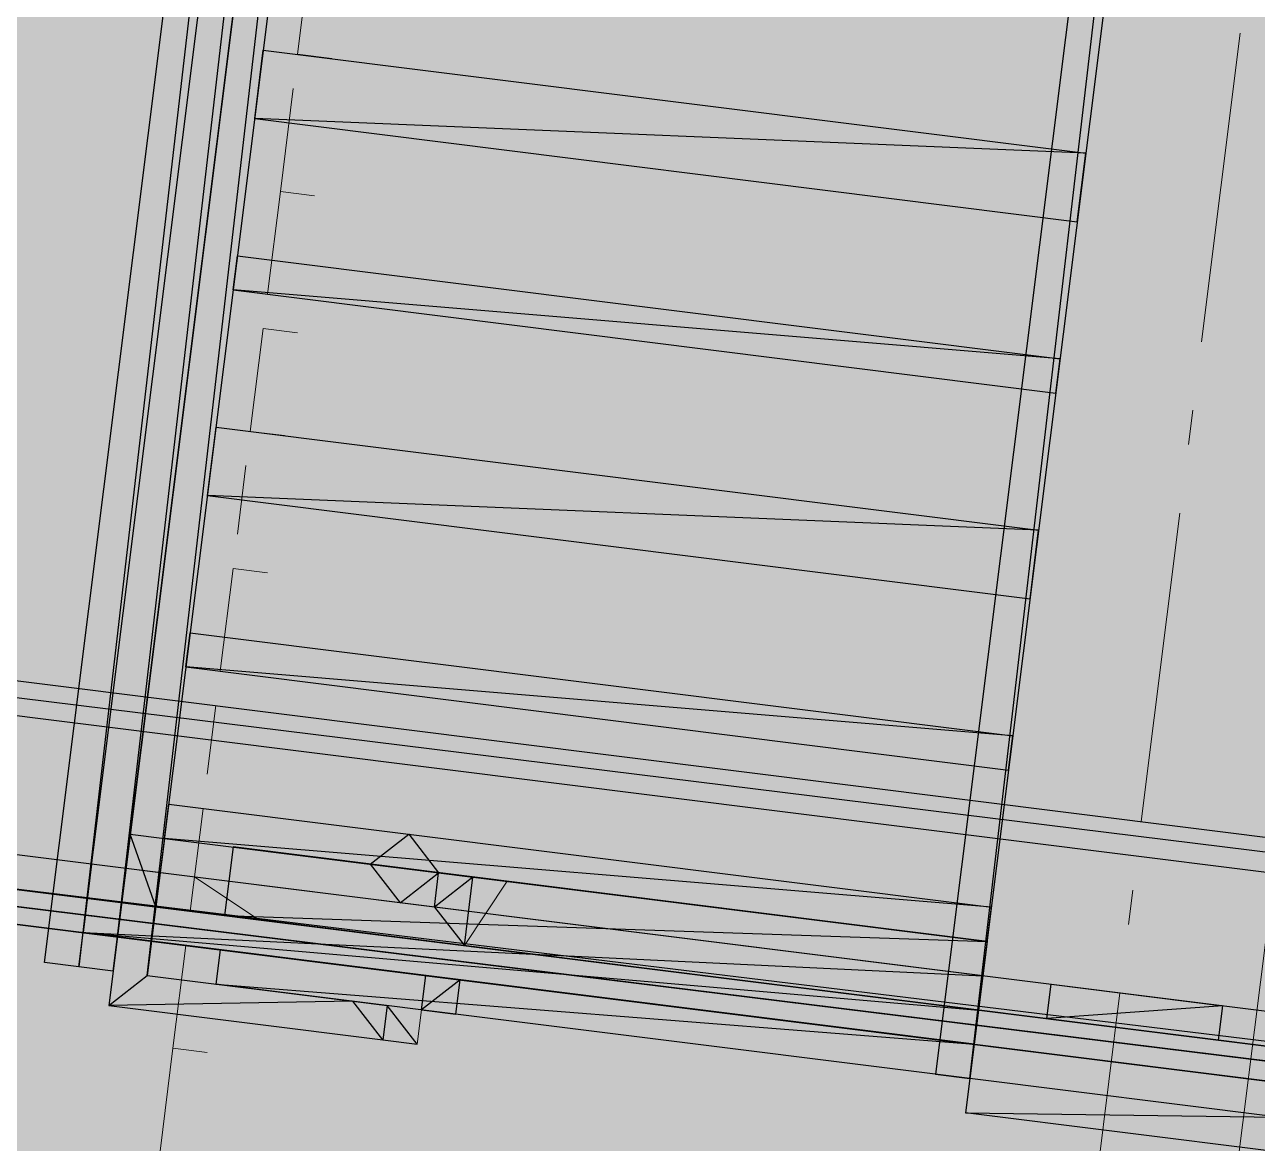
# Model space of a CAD drawing. Header units: metres. Extents: x -4 to 509425, y 7549 to 4732445.
# Drawn here: x 475992.6901 to 475992.9922, y 4719725.0193 to 4719725.2935 of the extents above; entities that cross this region are included whole.
import ezdxf

# ---------------------------------------------------------------- set-up
doc = ezdxf.new("R2010")
doc.units = ezdxf.units.M
doc.header["$LTSCALE"] = 0.01
doc.header["$MEASUREMENT"] = 0
doc.layers.get('0').update_dxf_attribs({"lineweight": 0})
doc.layers.add('_SUBESTACIÓN', color=1, linetype='Continuous')
doc.layers.add('SUBESTACION LA VID', color=253, linetype='Continuous')

# ---------------------------------------------------------------- blocks, each defined once
blk = doc.blocks.new('A$Cfff6051d')
at = {"layer": 'SUBESTACION LA VID', "transparency": 33554687}
h = blk.add_hatch(color=256, dxfattribs=at)
h.dxf.hatch_style = 2
edge = h.paths.add_edge_path()
edge.add_spline(control_points=[(475993.04916, 4719726.05165), (475993.04916, 4719726.05165), (475993.04076, 4719726.0527), (475993.04076, 4719726.0527), (475993.04076, 4719726.0527), (475992.92173, 4719725.03521), (475992.92173, 4719725.03521), (475992.92173, 4719725.03521), (475993.04916, 4719726.05165), (475993.04916, 4719726.05165)], knot_values=[0, 0, 0, 0, 1, 1, 1, 2, 2, 2, 3, 3, 3, 3], degree=3, periodic=0)
edge = h.paths.add_edge_path()
edge.add_spline(control_points=[(475993.04076, 4719726.0527), (475993.04076, 4719726.0527), (475992.92173, 4719725.03521), (475992.92173, 4719725.03521), (475992.92173, 4719725.03521), (475992.91333, 4719725.03626), (475992.91333, 4719725.03626), (475992.91333, 4719725.03626), (475993.04076, 4719726.0527), (475993.04076, 4719726.0527)], knot_values=[0, 0, 0, 0, 1, 1, 1, 2, 2, 2, 3, 3, 3, 3], degree=3, periodic=0)
h = blk.add_hatch(color=256, dxfattribs=at)
h.dxf.hatch_style = 2
edge = h.paths.add_edge_path()
edge.add_spline(control_points=[(475992.57837, 4719725.08679), (475992.57837, 4719725.08679), (475992.58677, 4719725.08574), (475992.58677, 4719725.08574), (475992.58677, 4719725.08574), (475992.69001, 4719725.97722), (475992.69001, 4719725.97722), (475992.69001, 4719725.97722), (475992.57837, 4719725.08679), (475992.57837, 4719725.08679)], knot_values=[0, 0, 0, 0, 1, 1, 1, 2, 2, 2, 3, 3, 3, 3], degree=3, periodic=0)
edge = h.paths.add_edge_path()
edge.add_spline(control_points=[(475992.58677, 4719725.08574), (475992.58677, 4719725.08574), (475992.69001, 4719725.97722), (475992.69001, 4719725.97722), (475992.69001, 4719725.97722), (475992.69841, 4719725.97617), (475992.69841, 4719725.97617), (475992.69841, 4719725.97617), (475992.58677, 4719725.08574), (475992.58677, 4719725.08574)], knot_values=[0, 0, 0, 0, 1, 1, 1, 2, 2, 2, 3, 3, 3, 3], degree=3, periodic=0)
h = blk.add_hatch(color=256, dxfattribs=at)
h.dxf.hatch_style = 2
edge = h.paths.add_edge_path()
edge.add_spline(control_points=[(475992.58677, 4719725.08574), (475992.58677, 4719725.08574), (475992.59517, 4719725.08468), (475992.59517, 4719725.08468), (475992.59517, 4719725.08468), (475992.69841, 4719725.97617), (475992.69841, 4719725.97617), (475992.69841, 4719725.97617), (475992.58677, 4719725.08574), (475992.58677, 4719725.08574)], knot_values=[0, 0, 0, 0, 1, 1, 1, 2, 2, 2, 3, 3, 3, 3], degree=3, periodic=0)
edge = h.paths.add_edge_path()
edge.add_spline(control_points=[(475992.59517, 4719725.08468), (475992.59517, 4719725.08468), (475992.69841, 4719725.97617), (475992.69841, 4719725.97617), (475992.69841, 4719725.97617), (475992.70681, 4719725.97512), (475992.70681, 4719725.97512), (475992.70681, 4719725.97512), (475992.59517, 4719725.08468), (475992.59517, 4719725.08468)], knot_values=[0, 0, 0, 0, 1, 1, 1, 2, 2, 2, 3, 3, 3, 3], degree=3, periodic=0)
h = blk.add_hatch(color=256, dxfattribs=at)
h.dxf.hatch_style = 2
edge = h.paths.add_edge_path()
edge.add_spline(control_points=[(475992.69493, 4719725.06364), (475992.69493, 4719725.06364), (475992.70333, 4719725.06259), (475992.70333, 4719725.06259), (475992.70333, 4719725.06259), (475992.80761, 4719725.96248), (475992.80761, 4719725.96248), (475992.80761, 4719725.96248), (475992.69493, 4719725.06364), (475992.69493, 4719725.06364)], knot_values=[0, 0, 0, 0, 1, 1, 1, 2, 2, 2, 3, 3, 3, 3], degree=3, periodic=0)
edge = h.paths.add_edge_path()
edge.add_spline(control_points=[(475992.70333, 4719725.06259), (475992.70333, 4719725.06259), (475992.80761, 4719725.96248), (475992.80761, 4719725.96248), (475992.80761, 4719725.96248), (475992.81601, 4719725.96143), (475992.81601, 4719725.96143), (475992.81601, 4719725.96143), (475992.70333, 4719725.06259), (475992.70333, 4719725.06259)], knot_values=[0, 0, 0, 0, 1, 1, 1, 2, 2, 2, 3, 3, 3, 3], degree=3, periodic=0)
h = blk.add_hatch(color=256, dxfattribs=at)
h.dxf.hatch_style = 2
edge = h.paths.add_edge_path()
edge.add_spline(control_points=[(475992.70333, 4719725.06259), (475992.70333, 4719725.06259), (475992.71173, 4719725.06154), (475992.71173, 4719725.06154), (475992.71173, 4719725.06154), (475992.81601, 4719725.96143), (475992.81601, 4719725.96143), (475992.81601, 4719725.96143), (475992.70333, 4719725.06259), (475992.70333, 4719725.06259)], knot_values=[0, 0, 0, 0, 1, 1, 1, 2, 2, 2, 3, 3, 3, 3], degree=3, periodic=0)
edge = h.paths.add_edge_path()
edge.add_spline(control_points=[(475992.71173, 4719725.06154), (475992.71173, 4719725.06154), (475992.81601, 4719725.96143), (475992.81601, 4719725.96143), (475992.81601, 4719725.96143), (475992.82441, 4719725.96037), (475992.82441, 4719725.96037), (475992.82441, 4719725.96037), (475992.71173, 4719725.06154), (475992.71173, 4719725.06154)], knot_values=[0, 0, 0, 0, 1, 1, 1, 2, 2, 2, 3, 3, 3, 3], degree=3, periodic=0)
h = blk.add_hatch(color=256, dxfattribs=at)
h.dxf.hatch_style = 2
edge = h.paths.add_edge_path()
edge.add_spline(control_points=[(475992.82965, 4719725.93412), (475992.82965, 4719725.93412), (475992.82125, 4719725.93517), (475992.82125, 4719725.93517), (475992.82125, 4719725.93517), (475992.72013, 4719725.06048), (475992.72013, 4719725.06048), (475992.72013, 4719725.06048), (475992.82965, 4719725.93412), (475992.82965, 4719725.93412)], knot_values=[0, 0, 0, 0, 1, 1, 1, 2, 2, 2, 3, 3, 3, 3], degree=3, periodic=0)
edge = h.paths.add_edge_path()
edge.add_spline(control_points=[(475992.82125, 4719725.93517), (475992.82125, 4719725.93517), (475992.72013, 4719725.06048), (475992.72013, 4719725.06048), (475992.72013, 4719725.06048), (475992.71067, 4719725.05314), (475992.71067, 4719725.05314), (475992.71067, 4719725.05314), (475992.82125, 4719725.93517), (475992.82125, 4719725.93517)], knot_values=[0, 0, 0, 0, 1, 1, 1, 2, 2, 2, 3, 3, 3, 3], degree=3, periodic=0)
edge = h.paths.add_edge_path()
edge.add_spline(control_points=[(475992.72013, 4719725.06048), (475992.72013, 4719725.06048), (475992.71067, 4719725.05314), (475992.71067, 4719725.05314), (475992.71067, 4719725.05314), (475992.77053, 4719725.05417), (475992.77053, 4719725.05417), (475992.77053, 4719725.05417), (475992.72013, 4719725.06048), (475992.72013, 4719725.06048)], knot_values=[0, 0, 0, 0, 1, 1, 1, 2, 2, 2, 3, 3, 3, 3], degree=3, periodic=0)
edge = h.paths.add_edge_path()
edge.add_spline(control_points=[(475992.71067, 4719725.05314), (475992.71067, 4719725.05314), (475992.77053, 4719725.05417), (475992.77053, 4719725.05417), (475992.77053, 4719725.05417), (475992.77788, 4719725.04471), (475992.77788, 4719725.04471), (475992.77788, 4719725.04471), (475992.71067, 4719725.05314), (475992.71067, 4719725.05314)], knot_values=[0, 0, 0, 0, 1, 1, 1, 2, 2, 2, 3, 3, 3, 3], degree=3, periodic=0)
h = blk.add_hatch(color=256, dxfattribs=at)
h.dxf.hatch_style = 2
edge = h.paths.add_edge_path()
edge.add_spline(control_points=[(475995.03967, 4719724.77822), (475995.03967, 4719724.77822), (475995.04178, 4719724.79502), (475995.04178, 4719724.79502), (475995.04178, 4719724.79502), (475990.25148, 4719725.37851), (475990.25148, 4719725.37851), (475990.25148, 4719725.37851), (475995.03967, 4719724.77822), (475995.03967, 4719724.77822)], knot_values=[0, 0, 0, 0, 1, 1, 1, 2, 2, 2, 3, 3, 3, 3], degree=3, periodic=0)
edge = h.paths.add_edge_path()
edge.add_spline(control_points=[(475995.04178, 4719724.79502), (475995.04178, 4719724.79502), (475990.25148, 4719725.37851), (475990.25148, 4719725.37851), (475990.25148, 4719725.37851), (475990.24519, 4719725.39636), (475990.24519, 4719725.39636), (475990.24519, 4719725.39636), (475995.04178, 4719724.79502), (475995.04178, 4719724.79502)], knot_values=[0, 0, 0, 0, 1, 1, 1, 2, 2, 2, 3, 3, 3, 3], degree=3, periodic=0)
h = blk.add_hatch(color=256, dxfattribs=at)
h.dxf.hatch_style = 2
edge = h.paths.add_edge_path()
edge.add_spline(control_points=[(475990.25254, 4719725.38691), (475990.25254, 4719725.38691), (475990.24308, 4719725.37956), (475990.24308, 4719725.37956), (475990.24308, 4719725.37956), (475995.03232, 4719724.78767), (475995.03232, 4719724.78767), (475995.03232, 4719724.78767), (475990.25254, 4719725.38691), (475990.25254, 4719725.38691)], knot_values=[0, 0, 0, 0, 1, 1, 1, 2, 2, 2, 3, 3, 3, 3], degree=3, periodic=0)
edge = h.paths.add_edge_path()
edge.add_spline(control_points=[(475990.24308, 4719725.37956), (475990.24308, 4719725.37956), (475995.03232, 4719724.78767), (475995.03232, 4719724.78767), (475995.03232, 4719724.78767), (475995.04807, 4719724.77716), (475995.04807, 4719724.77716), (475995.04807, 4719724.77716), (475990.24308, 4719725.37956), (475990.24308, 4719725.37956)], knot_values=[0, 0, 0, 0, 1, 1, 1, 2, 2, 2, 3, 3, 3, 3], degree=3, periodic=0)
h = blk.add_hatch(color=256, dxfattribs=at)
h.dxf.hatch_style = 2
edge = h.paths.add_edge_path()
edge.add_spline(control_points=[(475992.74856, 4719725.2873), (475992.74856, 4719725.2873), (475992.74645, 4719725.27049), (475992.74645, 4719725.27049), (475992.74645, 4719725.27049), (475992.95017, 4719725.26202), (475992.95017, 4719725.26202), (475992.95017, 4719725.26202), (475992.74856, 4719725.2873), (475992.74856, 4719725.2873)], knot_values=[0, 0, 0, 0, 1, 1, 1, 2, 2, 2, 3, 3, 3, 3], degree=3, periodic=0)
edge = h.paths.add_edge_path()
edge.add_spline(control_points=[(475992.74645, 4719725.27049), (475992.74645, 4719725.27049), (475992.95017, 4719725.26202), (475992.95017, 4719725.26202), (475992.95017, 4719725.26202), (475992.94806, 4719725.24522), (475992.94806, 4719725.24522), (475992.94806, 4719725.24522), (475992.74645, 4719725.27049), (475992.74645, 4719725.27049)], knot_values=[0, 0, 0, 0, 1, 1, 1, 2, 2, 2, 3, 3, 3, 3], degree=3, periodic=0)
h = blk.add_hatch(color=256, dxfattribs=at)
h.dxf.hatch_style = 2
edge = h.paths.add_edge_path()
edge.add_spline(control_points=[(475992.74224, 4719725.23689), (475992.74224, 4719725.23689), (475992.74119, 4719725.22849), (475992.74119, 4719725.22849), (475992.74119, 4719725.22849), (475992.94385, 4719725.21162), (475992.94385, 4719725.21162), (475992.94385, 4719725.21162), (475992.74224, 4719725.23689), (475992.74224, 4719725.23689)], knot_values=[0, 0, 0, 0, 1, 1, 1, 2, 2, 2, 3, 3, 3, 3], degree=3, periodic=0)
edge = h.paths.add_edge_path()
edge.add_spline(control_points=[(475992.74119, 4719725.22849), (475992.74119, 4719725.22849), (475992.94385, 4719725.21162), (475992.94385, 4719725.21162), (475992.94385, 4719725.21162), (475992.9428, 4719725.20322), (475992.9428, 4719725.20322), (475992.9428, 4719725.20322), (475992.74119, 4719725.22849), (475992.74119, 4719725.22849)], knot_values=[0, 0, 0, 0, 1, 1, 1, 2, 2, 2, 3, 3, 3, 3], degree=3, periodic=0)
h = blk.add_hatch(color=256, dxfattribs=at)
h.dxf.hatch_style = 2
edge = h.paths.add_edge_path()
edge.add_spline(control_points=[(475992.73698, 4719725.19489), (475992.73698, 4719725.19489), (475992.73487, 4719725.17809), (475992.73487, 4719725.17809), (475992.73487, 4719725.17809), (475992.93858, 4719725.16962), (475992.93858, 4719725.16962), (475992.93858, 4719725.16962), (475992.73698, 4719725.19489), (475992.73698, 4719725.19489)], knot_values=[0, 0, 0, 0, 1, 1, 1, 2, 2, 2, 3, 3, 3, 3], degree=3, periodic=0)
edge = h.paths.add_edge_path()
edge.add_spline(control_points=[(475992.73487, 4719725.17809), (475992.73487, 4719725.17809), (475992.93858, 4719725.16962), (475992.93858, 4719725.16962), (475992.93858, 4719725.16962), (475992.93648, 4719725.15282), (475992.93648, 4719725.15282), (475992.93648, 4719725.15282), (475992.73487, 4719725.17809), (475992.73487, 4719725.17809)], knot_values=[0, 0, 0, 0, 1, 1, 1, 2, 2, 2, 3, 3, 3, 3], degree=3, periodic=0)
h = blk.add_hatch(color=256, dxfattribs=at)
h.dxf.hatch_style = 2
edge = h.paths.add_edge_path()
edge.add_spline(control_points=[(475992.73066, 4719725.14449), (475992.73066, 4719725.14449), (475992.7296, 4719725.13609), (475992.7296, 4719725.13609), (475992.7296, 4719725.13609), (475992.93226, 4719725.11921), (475992.93226, 4719725.11921), (475992.93226, 4719725.11921), (475992.73066, 4719725.14449), (475992.73066, 4719725.14449)], knot_values=[0, 0, 0, 0, 1, 1, 1, 2, 2, 2, 3, 3, 3, 3], degree=3, periodic=0)
edge = h.paths.add_edge_path()
edge.add_spline(control_points=[(475992.7296, 4719725.13609), (475992.7296, 4719725.13609), (475992.93226, 4719725.11921), (475992.93226, 4719725.11921), (475992.93226, 4719725.11921), (475992.93121, 4719725.11081), (475992.93121, 4719725.11081), (475992.93121, 4719725.11081), (475992.7296, 4719725.13609), (475992.7296, 4719725.13609)], knot_values=[0, 0, 0, 0, 1, 1, 1, 2, 2, 2, 3, 3, 3, 3], degree=3, periodic=0)
h = blk.add_hatch(color=256, dxfattribs=at)
h.dxf.hatch_style = 2
edge = h.paths.add_edge_path()
edge.add_spline(control_points=[(475992.72539, 4719725.10249), (475992.72539, 4719725.10249), (475992.72434, 4719725.09409), (475992.72434, 4719725.09409), (475992.72434, 4719725.09409), (475992.927, 4719725.07721), (475992.927, 4719725.07721), (475992.927, 4719725.07721), (475992.72539, 4719725.10249), (475992.72539, 4719725.10249)], knot_values=[0, 0, 0, 0, 1, 1, 1, 2, 2, 2, 3, 3, 3, 3], degree=3, periodic=0)
edge = h.paths.add_edge_path()
edge.add_spline(control_points=[(475992.72434, 4719725.09409), (475992.72434, 4719725.09409), (475992.927, 4719725.07721), (475992.927, 4719725.07721), (475992.927, 4719725.07721), (475992.92595, 4719725.06881), (475992.92595, 4719725.06881), (475992.92595, 4719725.06881), (475992.72434, 4719725.09409), (475992.72434, 4719725.09409)], knot_values=[0, 0, 0, 0, 1, 1, 1, 2, 2, 2, 3, 3, 3, 3], degree=3, periodic=0)
h = blk.add_hatch(color=256, dxfattribs=at)
h.dxf.hatch_style = 2
edge = h.paths.add_edge_path()
edge.add_spline(control_points=[(475992.92384, 4719725.05201), (475992.92384, 4719725.05201), (475992.92595, 4719725.06881), (475992.92595, 4719725.06881), (475992.92595, 4719725.06881), (475992.73903, 4719725.07518), (475992.73903, 4719725.07518), (475992.73903, 4719725.07518), (475992.92384, 4719725.05201), (475992.92384, 4719725.05201)], knot_values=[0, 0, 0, 0, 1, 1, 1, 2, 2, 2, 3, 3, 3, 3], degree=3, periodic=0)
edge = h.paths.add_edge_path()
edge.add_spline(control_points=[(475992.92595, 4719725.06881), (475992.92595, 4719725.06881), (475992.73903, 4719725.07518), (475992.73903, 4719725.07518), (475992.73903, 4719725.07518), (475992.74114, 4719725.09198), (475992.74114, 4719725.09198), (475992.74114, 4719725.09198), (475992.92595, 4719725.06881), (475992.92595, 4719725.06881)], knot_values=[0, 0, 0, 0, 1, 1, 1, 2, 2, 2, 3, 3, 3, 3], degree=3, periodic=0)
h = blk.add_hatch(color=256, dxfattribs=at)
h.dxf.hatch_style = 2
edge = h.paths.add_edge_path()
edge.add_spline(control_points=[(475992.92279, 4719725.04361), (475992.92279, 4719725.04361), (475992.92489, 4719725.06041), (475992.92489, 4719725.06041), (475992.92489, 4719725.06041), (475992.70438, 4719725.07099), (475992.70438, 4719725.07099), (475992.70438, 4719725.07099), (475992.92279, 4719725.04361), (475992.92279, 4719725.04361)], knot_values=[0, 0, 0, 0, 1, 1, 1, 2, 2, 2, 3, 3, 3, 3], degree=3, periodic=0)
edge = h.paths.add_edge_path()
edge.add_spline(control_points=[(475992.92489, 4719725.06041), (475992.92489, 4719725.06041), (475992.70438, 4719725.07099), (475992.70438, 4719725.07099), (475992.70438, 4719725.07099), (475992.70648, 4719725.08779), (475992.70648, 4719725.08779), (475992.70648, 4719725.08779), (475992.92489, 4719725.06041), (475992.92489, 4719725.06041)], knot_values=[0, 0, 0, 0, 1, 1, 1, 2, 2, 2, 3, 3, 3, 3], degree=3, periodic=0)
h = blk.add_hatch(color=256, dxfattribs=at)
h.dxf.hatch_style = 2
edge = h.paths.add_edge_path()
edge.add_spline(control_points=[(475992.92279, 4719725.04361), (475992.92279, 4719725.04361), (475992.92384, 4719725.05201), (475992.92384, 4719725.05201), (475992.92384, 4719725.05201), (475992.70438, 4719725.07099), (475992.70438, 4719725.07099), (475992.70438, 4719725.07099), (475992.92279, 4719725.04361), (475992.92279, 4719725.04361)], knot_values=[0, 0, 0, 0, 1, 1, 1, 2, 2, 2, 3, 3, 3, 3], degree=3, periodic=0)
edge = h.paths.add_edge_path()
edge.add_spline(control_points=[(475992.92384, 4719725.05201), (475992.92384, 4719725.05201), (475992.70438, 4719725.07099), (475992.70438, 4719725.07099), (475992.70438, 4719725.07099), (475992.70543, 4719725.07939), (475992.70543, 4719725.07939), (475992.70543, 4719725.07939), (475992.92384, 4719725.05201), (475992.92384, 4719725.05201)], knot_values=[0, 0, 0, 0, 1, 1, 1, 2, 2, 2, 3, 3, 3, 3], degree=3, periodic=0)
h = blk.add_hatch(color=256, dxfattribs=at)
h.dxf.hatch_style = 2
edge = h.paths.add_edge_path()
edge.add_spline(control_points=[(475992.92173, 4719725.03521), (475992.92173, 4719725.03521), (475992.92279, 4719725.04361), (475992.92279, 4719725.04361), (475992.92279, 4719725.04361), (475992.73693, 4719725.05838), (475992.73693, 4719725.05838), (475992.73693, 4719725.05838), (475992.92173, 4719725.03521), (475992.92173, 4719725.03521)], knot_values=[0, 0, 0, 0, 1, 1, 1, 2, 2, 2, 3, 3, 3, 3], degree=3, periodic=0)
edge = h.paths.add_edge_path()
edge.add_spline(control_points=[(475992.92279, 4719725.04361), (475992.92279, 4719725.04361), (475992.73693, 4719725.05838), (475992.73693, 4719725.05838), (475992.73693, 4719725.05838), (475992.73798, 4719725.06678), (475992.73798, 4719725.06678), (475992.73798, 4719725.06678), (475992.92279, 4719725.04361), (475992.92279, 4719725.04361)], knot_values=[0, 0, 0, 0, 1, 1, 1, 2, 2, 2, 3, 3, 3, 3], degree=3, periodic=0)
at = {"layer": 'SUBESTACION LA VID', "lineweight": 15}
blk.add_line((475992.91627, 4719724.44716), (475993.13638, 4719726.20283), dxfattribs=at)
at = {"layer": 'SUBESTACION LA VID', "lineweight": 0}
for p, q in [((475992.75696, 4719725.28624), (475992.76012, 4719725.31144)), ((475992.98799, 4719725.29141), (475992.97851, 4719725.2158)), ((475992.76536, 4719725.28519), (475992.75696, 4719725.28624)), ((475992.75275, 4719725.25264), (475992.75591, 4719725.27784)), ((475992.74959, 4719725.22744), (475992.75275, 4719725.25264)), ((475992.76115, 4719725.25159), (475992.75275, 4719725.25264)), ((475992.74538, 4719725.19384), (475992.74853, 4719725.21904)), ((475992.75693, 4719725.21799), (475992.74853, 4719725.21904)), ((475992.9764, 4719725.199), (475992.97535, 4719725.1906)), ((475992.75378, 4719725.19279), (475992.74538, 4719725.19384)), ((475992.74222, 4719725.16864), (475992.74432, 4719725.18544)), ((475992.97324, 4719725.1738), (475992.96376, 4719725.0982)), ((475992.738, 4719725.13504), (475992.74116, 4719725.16024)), ((475992.74956, 4719725.15918), (475992.74116, 4719725.16024)), ((475992.7464, 4719725.13398), (475992.738, 4719725.13504)), ((475992.73484, 4719725.10983), (475992.73695, 4719725.12664)), ((475992.73063, 4719725.07623), (475992.73379, 4719725.10143)), ((475992.74219, 4719725.10038), (475992.73379, 4719725.10143)), ((475992.78314, 4719725.08671), (475992.77474, 4719725.08777)), ((475992.79154, 4719725.08566), (475992.79049, 4719725.07726)), ((475992.73168, 4719725.08463), (475992.74744, 4719725.07413)), ((475992.74849, 4719725.08253), (475992.74008, 4719725.08358)), ((475992.79784, 4719725.06781), (475992.80834, 4719725.08356)), ((475992.96166, 4719725.0814), (475992.9606, 4719725.073)), ((475992.72642, 4719725.04263), (475992.72958, 4719725.06783)), ((475992.73798, 4719725.06678), (475992.72958, 4719725.06783)), ((475992.74533, 4719725.05733), (475992.73693, 4719725.05838)), ((475992.78838, 4719725.06046), (475992.78628, 4719725.04366)), ((475992.79678, 4719725.05941), (475992.79573, 4719725.05101)), ((475992.9585, 4719725.0562), (475992.95113, 4719724.9974)), ((475992.77788, 4719725.04471), (475992.77053, 4719725.05417)), ((475992.72326, 4719725.01743), (475992.72642, 4719725.04263)), ((475992.73482, 4719725.04158), (475992.72642, 4719725.04263))]:
    blk.add_line(p, q, dxfattribs=at)
blk.add_lwpolyline([(475992.72958, 4719725.06783), (475992.74638, 4719725.06573), (475992.73798, 4719725.06678)], dxfattribs=at)
at = {"layer": 'SUBESTACION LA VID'}
for points in [[(475993.04076, 4719726.0527), (475993.04076, 4719726.0527), (475992.92173, 4719725.03521), (475992.92173, 4719725.03521), (475992.92173, 4719725.03521), (475992.91333, 4719725.03626), (475992.91333, 4719725.03626), (475992.91333, 4719725.03626), (475993.04076, 4719726.0527), (475993.04076, 4719726.0527)], [(475993.04916, 4719726.05165), (475993.04916, 4719726.05165), (475993.04076, 4719726.0527), (475993.04076, 4719726.0527), (475993.04076, 4719726.0527), (475992.92173, 4719725.03521), (475992.92173, 4719725.03521), (475992.92173, 4719725.03521), (475993.04916, 4719726.05165), (475993.04916, 4719726.05165)], [(475992.58677, 4719725.08574), (475992.58677, 4719725.08574), (475992.69001, 4719725.97722), (475992.69001, 4719725.97722), (475992.69001, 4719725.97722), (475992.69841, 4719725.97617), (475992.69841, 4719725.97617), (475992.69841, 4719725.97617), (475992.58677, 4719725.08574), (475992.58677, 4719725.08574)], [(475992.58677, 4719725.08574), (475992.58677, 4719725.08574), (475992.59517, 4719725.08468), (475992.59517, 4719725.08468), (475992.59517, 4719725.08468), (475992.69841, 4719725.97617), (475992.69841, 4719725.97617), (475992.69841, 4719725.97617), (475992.58677, 4719725.08574), (475992.58677, 4719725.08574)], [(475992.59517, 4719725.08468), (475992.59517, 4719725.08468), (475992.69841, 4719725.97617), (475992.69841, 4719725.97617), (475992.69841, 4719725.97617), (475992.70681, 4719725.97512), (475992.70681, 4719725.97512), (475992.70681, 4719725.97512), (475992.59517, 4719725.08468), (475992.59517, 4719725.08468)], [(475992.69493, 4719725.06364), (475992.69493, 4719725.06364), (475992.70333, 4719725.06259), (475992.70333, 4719725.06259), (475992.70333, 4719725.06259), (475992.80761, 4719725.96248), (475992.80761, 4719725.96248), (475992.80761, 4719725.96248), (475992.69493, 4719725.06364), (475992.69493, 4719725.06364)], [(475992.70333, 4719725.06259), (475992.70333, 4719725.06259), (475992.80761, 4719725.96248), (475992.80761, 4719725.96248), (475992.80761, 4719725.96248), (475992.81601, 4719725.96143), (475992.81601, 4719725.96143), (475992.81601, 4719725.96143), (475992.70333, 4719725.06259), (475992.70333, 4719725.06259)], [(475992.70333, 4719725.06259), (475992.70333, 4719725.06259), (475992.71173, 4719725.06154), (475992.71173, 4719725.06154), (475992.71173, 4719725.06154), (475992.81601, 4719725.96143), (475992.81601, 4719725.96143), (475992.81601, 4719725.96143), (475992.70333, 4719725.06259), (475992.70333, 4719725.06259)], [(475992.71173, 4719725.06154), (475992.71173, 4719725.06154), (475992.81601, 4719725.96143), (475992.81601, 4719725.96143), (475992.81601, 4719725.96143), (475992.82441, 4719725.96037), (475992.82441, 4719725.96037), (475992.82441, 4719725.96037), (475992.71173, 4719725.06154), (475992.71173, 4719725.06154)], [(475992.82125, 4719725.93517), (475992.82125, 4719725.93517), (475992.72013, 4719725.06048), (475992.72013, 4719725.06048), (475992.72013, 4719725.06048), (475992.71067, 4719725.05314), (475992.71067, 4719725.05314), (475992.71067, 4719725.05314), (475992.82125, 4719725.93517), (475992.82125, 4719725.93517)], [(475992.82965, 4719725.93412), (475992.82965, 4719725.93412), (475992.82125, 4719725.93517), (475992.82125, 4719725.93517), (475992.82125, 4719725.93517), (475992.72013, 4719725.06048), (475992.72013, 4719725.06048), (475992.72013, 4719725.06048), (475992.82965, 4719725.93412), (475992.82965, 4719725.93412)], [(475990.25045, 4719725.43837), (475990.25045, 4719725.43837), (475990.2578, 4719725.42891), (475990.2578, 4719725.42891), (475990.2578, 4719725.42891), (475995.05544, 4719724.83597), (475995.05544, 4719724.83597), (475995.05544, 4719724.83597), (475990.25045, 4719725.43837), (475990.25045, 4719725.43837)], [(475990.2578, 4719725.42891), (475990.2578, 4719725.42891), (475995.05544, 4719724.83597), (475995.05544, 4719724.83597), (475995.05544, 4719724.83597), (475995.03759, 4719724.82967), (475995.03759, 4719724.82967), (475995.03759, 4719724.82967), (475990.2578, 4719725.42891), (475990.2578, 4719725.42891)], [(475995.04178, 4719724.79502), (475995.04178, 4719724.79502), (475990.25148, 4719725.37851), (475990.25148, 4719725.37851), (475990.25148, 4719725.37851), (475990.24519, 4719725.39636), (475990.24519, 4719725.39636), (475990.24519, 4719725.39636), (475995.04178, 4719724.79502), (475995.04178, 4719724.79502)], [(475990.25254, 4719725.38691), (475990.25254, 4719725.38691), (475990.24308, 4719725.37956), (475990.24308, 4719725.37956), (475990.24308, 4719725.37956), (475995.03232, 4719724.78767), (475995.03232, 4719724.78767), (475995.03232, 4719724.78767), (475990.25254, 4719725.38691), (475990.25254, 4719725.38691)], [(475995.04072, 4719724.78662), (475995.04072, 4719724.78662), (475990.24308, 4719725.37956), (475990.24308, 4719725.37956), (475990.24308, 4719725.37956), (475990.25254, 4719725.38691), (475990.25254, 4719725.38691), (475990.25254, 4719725.38691), (475995.04072, 4719724.78662), (475995.04072, 4719724.78662)], [(475990.24308, 4719725.37956), (475990.24308, 4719725.37956), (475995.03232, 4719724.78767), (475995.03232, 4719724.78767), (475995.03232, 4719724.78767), (475995.04807, 4719724.77716), (475995.04807, 4719724.77716), (475995.04807, 4719724.77716), (475990.24308, 4719725.37956), (475990.24308, 4719725.37956)], [(475995.03967, 4719724.77822), (475995.03967, 4719724.77822), (475995.04072, 4719724.78662), (475995.04072, 4719724.78662), (475995.04072, 4719724.78662), (475990.24308, 4719725.37956), (475990.24308, 4719725.37956), (475990.24308, 4719725.37956), (475995.03967, 4719724.77822), (475995.03967, 4719724.77822)], [(475995.03967, 4719724.77822), (475995.03967, 4719724.77822), (475995.04178, 4719724.79502), (475995.04178, 4719724.79502), (475995.04178, 4719724.79502), (475990.25148, 4719725.37851), (475990.25148, 4719725.37851), (475990.25148, 4719725.37851), (475995.03967, 4719724.77822), (475995.03967, 4719724.77822)], [(475992.74856, 4719725.2873), (475992.74856, 4719725.2873), (475992.74645, 4719725.27049), (475992.74645, 4719725.27049), (475992.74645, 4719725.27049), (475992.95017, 4719725.26202), (475992.95017, 4719725.26202), (475992.95017, 4719725.26202), (475992.74856, 4719725.2873), (475992.74856, 4719725.2873)], [(475992.74645, 4719725.27049), (475992.74645, 4719725.27049), (475992.95017, 4719725.26202), (475992.95017, 4719725.26202), (475992.95017, 4719725.26202), (475992.94806, 4719725.24522), (475992.94806, 4719725.24522), (475992.94806, 4719725.24522), (475992.74645, 4719725.27049), (475992.74645, 4719725.27049)], [(475992.74224, 4719725.23689), (475992.74224, 4719725.23689), (475992.74119, 4719725.22849), (475992.74119, 4719725.22849), (475992.74119, 4719725.22849), (475992.94385, 4719725.21162), (475992.94385, 4719725.21162), (475992.94385, 4719725.21162), (475992.74224, 4719725.23689), (475992.74224, 4719725.23689)], [(475992.74119, 4719725.22849), (475992.74119, 4719725.22849), (475992.94385, 4719725.21162), (475992.94385, 4719725.21162), (475992.94385, 4719725.21162), (475992.9428, 4719725.20322), (475992.9428, 4719725.20322), (475992.9428, 4719725.20322), (475992.74119, 4719725.22849), (475992.74119, 4719725.22849)], [(475992.73698, 4719725.19489), (475992.73698, 4719725.19489), (475992.73487, 4719725.17809), (475992.73487, 4719725.17809), (475992.73487, 4719725.17809), (475992.93858, 4719725.16962), (475992.93858, 4719725.16962), (475992.93858, 4719725.16962), (475992.73698, 4719725.19489), (475992.73698, 4719725.19489)], [(475992.73487, 4719725.17809), (475992.73487, 4719725.17809), (475992.93858, 4719725.16962), (475992.93858, 4719725.16962), (475992.93858, 4719725.16962), (475992.93648, 4719725.15282), (475992.93648, 4719725.15282), (475992.93648, 4719725.15282), (475992.73487, 4719725.17809), (475992.73487, 4719725.17809)], [(475992.73066, 4719725.14449), (475992.73066, 4719725.14449), (475992.7296, 4719725.13609), (475992.7296, 4719725.13609), (475992.7296, 4719725.13609), (475992.93226, 4719725.11921), (475992.93226, 4719725.11921), (475992.93226, 4719725.11921), (475992.73066, 4719725.14449), (475992.73066, 4719725.14449)], [(475992.7296, 4719725.13609), (475992.7296, 4719725.13609), (475992.93226, 4719725.11921), (475992.93226, 4719725.11921), (475992.93226, 4719725.11921), (475992.93121, 4719725.11081), (475992.93121, 4719725.11081), (475992.93121, 4719725.11081), (475992.7296, 4719725.13609), (475992.7296, 4719725.13609)], [(475992.72539, 4719725.10249), (475992.72539, 4719725.10249), (475992.72434, 4719725.09409), (475992.72434, 4719725.09409), (475992.72434, 4719725.09409), (475992.927, 4719725.07721), (475992.927, 4719725.07721), (475992.927, 4719725.07721), (475992.72539, 4719725.10249), (475992.72539, 4719725.10249)], [(475992.71594, 4719725.09514), (475992.71594, 4719725.09514), (475992.72223, 4719725.07729), (475992.72223, 4719725.07729), (475992.72223, 4719725.07729), (475992.71383, 4719725.07834), (475992.71383, 4719725.07834), (475992.71383, 4719725.07834), (475992.71594, 4719725.09514), (475992.71594, 4719725.09514)], [(475992.72434, 4719725.09409), (475992.72434, 4719725.09409), (475992.71594, 4719725.09514), (475992.71594, 4719725.09514), (475992.71594, 4719725.09514), (475992.72223, 4719725.07729), (475992.72223, 4719725.07729), (475992.72223, 4719725.07729), (475992.72434, 4719725.09409), (475992.72434, 4719725.09409)], [(475992.72434, 4719725.09409), (475992.72434, 4719725.09409), (475992.927, 4719725.07721), (475992.927, 4719725.07721), (475992.927, 4719725.07721), (475992.92595, 4719725.06881), (475992.92595, 4719725.06881), (475992.92595, 4719725.06881), (475992.72434, 4719725.09409), (475992.72434, 4719725.09409)], [(475992.7842, 4719725.09511), (475992.7842, 4719725.09511), (475992.77474, 4719725.08777), (475992.77474, 4719725.08777), (475992.77474, 4719725.08777), (475992.79154, 4719725.08566), (475992.79154, 4719725.08566), (475992.79154, 4719725.08566), (475992.7842, 4719725.09511), (475992.7842, 4719725.09511)], [(475992.92595, 4719725.06881), (475992.92595, 4719725.06881), (475992.73903, 4719725.07518), (475992.73903, 4719725.07518), (475992.73903, 4719725.07518), (475992.74114, 4719725.09198), (475992.74114, 4719725.09198), (475992.74114, 4719725.09198), (475992.92595, 4719725.06881), (475992.92595, 4719725.06881)], [(475992.92489, 4719725.06041), (475992.92489, 4719725.06041), (475992.70438, 4719725.07099), (475992.70438, 4719725.07099), (475992.70438, 4719725.07099), (475992.70648, 4719725.08779), (475992.70648, 4719725.08779), (475992.70648, 4719725.08779), (475992.92489, 4719725.06041), (475992.92489, 4719725.06041)], [(475992.77474, 4719725.08777), (475992.77474, 4719725.08777), (475992.79154, 4719725.08566), (475992.79154, 4719725.08566), (475992.79154, 4719725.08566), (475992.78209, 4719725.07831), (475992.78209, 4719725.07831), (475992.78209, 4719725.07831), (475992.77474, 4719725.08777), (475992.77474, 4719725.08777)], [(475992.79154, 4719725.08566), (475992.79154, 4719725.08566), (475992.79049, 4719725.07726), (475992.79049, 4719725.07726), (475992.79049, 4719725.07726), (475992.79994, 4719725.08461), (475992.79994, 4719725.08461), (475992.79994, 4719725.08461), (475992.79154, 4719725.08566), (475992.79154, 4719725.08566)], [(475992.79049, 4719725.07726), (475992.79049, 4719725.07726), (475992.79994, 4719725.08461), (475992.79994, 4719725.08461), (475992.79994, 4719725.08461), (475992.79784, 4719725.06781), (475992.79784, 4719725.06781), (475992.79784, 4719725.06781), (475992.79049, 4719725.07726), (475992.79049, 4719725.07726)], [(475992.92384, 4719725.05201), (475992.92384, 4719725.05201), (475992.70438, 4719725.07099), (475992.70438, 4719725.07099), (475992.70438, 4719725.07099), (475992.70543, 4719725.07939), (475992.70543, 4719725.07939), (475992.70543, 4719725.07939), (475992.92384, 4719725.05201), (475992.92384, 4719725.05201)], [(475992.92384, 4719725.05201), (475992.92384, 4719725.05201), (475992.92595, 4719725.06881), (475992.92595, 4719725.06881), (475992.92595, 4719725.06881), (475992.73903, 4719725.07518), (475992.73903, 4719725.07518), (475992.73903, 4719725.07518), (475992.92384, 4719725.05201), (475992.92384, 4719725.05201)], [(475992.92279, 4719725.04361), (475992.92279, 4719725.04361), (475992.92489, 4719725.06041), (475992.92489, 4719725.06041), (475992.92489, 4719725.06041), (475992.70438, 4719725.07099), (475992.70438, 4719725.07099), (475992.70438, 4719725.07099), (475992.92279, 4719725.04361), (475992.92279, 4719725.04361)], [(475992.92279, 4719725.04361), (475992.92279, 4719725.04361), (475992.92384, 4719725.05201), (475992.92384, 4719725.05201), (475992.92384, 4719725.05201), (475992.70438, 4719725.07099), (475992.70438, 4719725.07099), (475992.70438, 4719725.07099), (475992.92279, 4719725.04361), (475992.92279, 4719725.04361)], [(475992.92279, 4719725.04361), (475992.92279, 4719725.04361), (475992.73693, 4719725.05838), (475992.73693, 4719725.05838), (475992.73693, 4719725.05838), (475992.73798, 4719725.06678), (475992.73798, 4719725.06678), (475992.73798, 4719725.06678), (475992.92279, 4719725.04361), (475992.92279, 4719725.04361)], [(475992.72013, 4719725.06048), (475992.72013, 4719725.06048), (475992.71067, 4719725.05314), (475992.71067, 4719725.05314), (475992.71067, 4719725.05314), (475992.77053, 4719725.05417), (475992.77053, 4719725.05417), (475992.77053, 4719725.05417), (475992.72013, 4719725.06048), (475992.72013, 4719725.06048)], [(475992.92173, 4719725.03521), (475992.92173, 4719725.03521), (475992.92279, 4719725.04361), (475992.92279, 4719725.04361), (475992.92279, 4719725.04361), (475992.73693, 4719725.05838), (475992.73693, 4719725.05838), (475992.73693, 4719725.05838), (475992.92173, 4719725.03521), (475992.92173, 4719725.03521)], [(475992.78838, 4719725.06046), (475992.78838, 4719725.06046), (475992.78733, 4719725.05206), (475992.78733, 4719725.05206), (475992.78733, 4719725.05206), (475992.79678, 4719725.05941), (475992.79678, 4719725.05941), (475992.79678, 4719725.05941), (475992.78838, 4719725.06046), (475992.78838, 4719725.06046)], [(475992.78733, 4719725.05206), (475992.78733, 4719725.05206), (475992.79678, 4719725.05941), (475992.79678, 4719725.05941), (475992.79678, 4719725.05941), (475992.79573, 4719725.05101), (475992.79573, 4719725.05101), (475992.79573, 4719725.05101), (475992.78733, 4719725.05206), (475992.78733, 4719725.05206)], [(475992.94064, 4719725.04991), (475992.94064, 4719725.04991), (475992.9837, 4719725.05304), (475992.9837, 4719725.05304), (475992.9837, 4719725.05304), (475992.94169, 4719725.05831), (475992.94169, 4719725.05831), (475992.94169, 4719725.05831), (475992.94064, 4719725.04991), (475992.94064, 4719725.04991)], [(475992.71067, 4719725.05314), (475992.71067, 4719725.05314), (475992.77053, 4719725.05417), (475992.77053, 4719725.05417), (475992.77053, 4719725.05417), (475992.77788, 4719725.04471), (475992.77788, 4719725.04471), (475992.77788, 4719725.04471), (475992.71067, 4719725.05314), (475992.71067, 4719725.05314)], [(475992.77053, 4719725.05417), (475992.77053, 4719725.05417), (475992.77788, 4719725.04471), (475992.77788, 4719725.04471), (475992.77788, 4719725.04471), (475992.77893, 4719725.05311), (475992.77893, 4719725.05311), (475992.77893, 4719725.05311), (475992.77053, 4719725.05417), (475992.77053, 4719725.05417)], [(475992.77788, 4719725.04471), (475992.77788, 4719725.04471), (475992.77893, 4719725.05311), (475992.77893, 4719725.05311), (475992.77893, 4719725.05311), (475992.78628, 4719725.04366), (475992.78628, 4719725.04366), (475992.78628, 4719725.04366), (475992.77788, 4719725.04471), (475992.77788, 4719725.04471)], [(475992.98264, 4719725.04464), (475992.98264, 4719725.04464), (475992.94064, 4719725.04991), (475992.94064, 4719725.04991), (475992.94064, 4719725.04991), (475992.9837, 4719725.05304), (475992.9837, 4719725.05304), (475992.9837, 4719725.05304), (475992.98264, 4719725.04464), (475992.98264, 4719725.04464)], [(475992.99734, 4719725.02573), (475992.99734, 4719725.02573), (475992.92068, 4719725.02681), (475992.92068, 4719725.02681), (475992.92068, 4719725.02681), (475992.92173, 4719725.03521), (475992.92173, 4719725.03521), (475992.92173, 4719725.03521), (475992.99734, 4719725.02573), (475992.99734, 4719725.02573)], [(475992.99628, 4719725.01733), (475992.99628, 4719725.01733), (475992.99734, 4719725.02573), (475992.99734, 4719725.02573), (475992.99734, 4719725.02573), (475992.92068, 4719725.02681), (475992.92068, 4719725.02681), (475992.92068, 4719725.02681), (475992.99628, 4719725.01733), (475992.99628, 4719725.01733)]]:
    blk.add_open_spline(points, degree=3, knots=[0, 0, 0, 0, 1, 1, 1, 2, 2, 2, 3, 3, 3, 3], dxfattribs=at)
at = {"layer": 'SUBESTACION LA VID', "lineweight": 0}
for points in [[(475993.04076, 4719726.0527), (475993.04076, 4719726.0527), (475992.92173, 4719725.03521), (475992.92173, 4719725.03521), (475992.92173, 4719725.03521), (475992.91333, 4719725.03626), (475992.91333, 4719725.03626), (475992.91333, 4719725.03626), (475993.04076, 4719726.0527), (475993.04076, 4719726.0527)], [(475993.04916, 4719726.05165), (475993.04916, 4719726.05165), (475993.04076, 4719726.0527), (475993.04076, 4719726.0527), (475993.04076, 4719726.0527), (475992.92173, 4719725.03521), (475992.92173, 4719725.03521), (475992.92173, 4719725.03521), (475993.04916, 4719726.05165), (475993.04916, 4719726.05165)], [(475992.58677, 4719725.08574), (475992.58677, 4719725.08574), (475992.69001, 4719725.97722), (475992.69001, 4719725.97722), (475992.69001, 4719725.97722), (475992.69841, 4719725.97617), (475992.69841, 4719725.97617), (475992.69841, 4719725.97617), (475992.58677, 4719725.08574), (475992.58677, 4719725.08574)], [(475992.58677, 4719725.08574), (475992.58677, 4719725.08574), (475992.59517, 4719725.08468), (475992.59517, 4719725.08468), (475992.59517, 4719725.08468), (475992.69841, 4719725.97617), (475992.69841, 4719725.97617), (475992.69841, 4719725.97617), (475992.58677, 4719725.08574), (475992.58677, 4719725.08574)], [(475992.59517, 4719725.08468), (475992.59517, 4719725.08468), (475992.69841, 4719725.97617), (475992.69841, 4719725.97617), (475992.69841, 4719725.97617), (475992.70681, 4719725.97512), (475992.70681, 4719725.97512), (475992.70681, 4719725.97512), (475992.59517, 4719725.08468), (475992.59517, 4719725.08468)], [(475992.69493, 4719725.06364), (475992.69493, 4719725.06364), (475992.70333, 4719725.06259), (475992.70333, 4719725.06259), (475992.70333, 4719725.06259), (475992.80761, 4719725.96248), (475992.80761, 4719725.96248), (475992.80761, 4719725.96248), (475992.69493, 4719725.06364), (475992.69493, 4719725.06364)], [(475992.70333, 4719725.06259), (475992.70333, 4719725.06259), (475992.80761, 4719725.96248), (475992.80761, 4719725.96248), (475992.80761, 4719725.96248), (475992.81601, 4719725.96143), (475992.81601, 4719725.96143), (475992.81601, 4719725.96143), (475992.70333, 4719725.06259), (475992.70333, 4719725.06259)], [(475992.70333, 4719725.06259), (475992.70333, 4719725.06259), (475992.71173, 4719725.06154), (475992.71173, 4719725.06154), (475992.71173, 4719725.06154), (475992.81601, 4719725.96143), (475992.81601, 4719725.96143), (475992.81601, 4719725.96143), (475992.70333, 4719725.06259), (475992.70333, 4719725.06259)], [(475992.71173, 4719725.06154), (475992.71173, 4719725.06154), (475992.81601, 4719725.96143), (475992.81601, 4719725.96143), (475992.81601, 4719725.96143), (475992.82441, 4719725.96037), (475992.82441, 4719725.96037), (475992.82441, 4719725.96037), (475992.71173, 4719725.06154), (475992.71173, 4719725.06154)], [(475992.82125, 4719725.93517), (475992.82125, 4719725.93517), (475992.72013, 4719725.06048), (475992.72013, 4719725.06048), (475992.72013, 4719725.06048), (475992.71067, 4719725.05314), (475992.71067, 4719725.05314), (475992.71067, 4719725.05314), (475992.82125, 4719725.93517), (475992.82125, 4719725.93517)], [(475992.82965, 4719725.93412), (475992.82965, 4719725.93412), (475992.82125, 4719725.93517), (475992.82125, 4719725.93517), (475992.82125, 4719725.93517), (475992.72013, 4719725.06048), (475992.72013, 4719725.06048), (475992.72013, 4719725.06048), (475992.82965, 4719725.93412), (475992.82965, 4719725.93412)], [(475995.04178, 4719724.79502), (475995.04178, 4719724.79502), (475990.25148, 4719725.37851), (475990.25148, 4719725.37851), (475990.25148, 4719725.37851), (475990.24519, 4719725.39636), (475990.24519, 4719725.39636), (475990.24519, 4719725.39636), (475995.04178, 4719724.79502), (475995.04178, 4719724.79502)], [(475990.25254, 4719725.38691), (475990.25254, 4719725.38691), (475990.24308, 4719725.37956), (475990.24308, 4719725.37956), (475990.24308, 4719725.37956), (475995.03232, 4719724.78767), (475995.03232, 4719724.78767), (475995.03232, 4719724.78767), (475990.25254, 4719725.38691), (475990.25254, 4719725.38691)], [(475990.24308, 4719725.37956), (475990.24308, 4719725.37956), (475995.03232, 4719724.78767), (475995.03232, 4719724.78767), (475995.03232, 4719724.78767), (475995.04807, 4719724.77716), (475995.04807, 4719724.77716), (475995.04807, 4719724.77716), (475990.24308, 4719725.37956), (475990.24308, 4719725.37956)], [(475995.03967, 4719724.77822), (475995.03967, 4719724.77822), (475995.04178, 4719724.79502), (475995.04178, 4719724.79502), (475995.04178, 4719724.79502), (475990.25148, 4719725.37851), (475990.25148, 4719725.37851), (475990.25148, 4719725.37851), (475995.03967, 4719724.77822), (475995.03967, 4719724.77822)], [(475992.74856, 4719725.2873), (475992.74856, 4719725.2873), (475992.74645, 4719725.27049), (475992.74645, 4719725.27049), (475992.74645, 4719725.27049), (475992.95017, 4719725.26202), (475992.95017, 4719725.26202), (475992.95017, 4719725.26202), (475992.74856, 4719725.2873), (475992.74856, 4719725.2873)], [(475992.74645, 4719725.27049), (475992.74645, 4719725.27049), (475992.95017, 4719725.26202), (475992.95017, 4719725.26202), (475992.95017, 4719725.26202), (475992.94806, 4719725.24522), (475992.94806, 4719725.24522), (475992.94806, 4719725.24522), (475992.74645, 4719725.27049), (475992.74645, 4719725.27049)], [(475992.74224, 4719725.23689), (475992.74224, 4719725.23689), (475992.74119, 4719725.22849), (475992.74119, 4719725.22849), (475992.74119, 4719725.22849), (475992.94385, 4719725.21162), (475992.94385, 4719725.21162), (475992.94385, 4719725.21162), (475992.74224, 4719725.23689), (475992.74224, 4719725.23689)], [(475992.74119, 4719725.22849), (475992.74119, 4719725.22849), (475992.94385, 4719725.21162), (475992.94385, 4719725.21162), (475992.94385, 4719725.21162), (475992.9428, 4719725.20322), (475992.9428, 4719725.20322), (475992.9428, 4719725.20322), (475992.74119, 4719725.22849), (475992.74119, 4719725.22849)], [(475992.73698, 4719725.19489), (475992.73698, 4719725.19489), (475992.73487, 4719725.17809), (475992.73487, 4719725.17809), (475992.73487, 4719725.17809), (475992.93858, 4719725.16962), (475992.93858, 4719725.16962), (475992.93858, 4719725.16962), (475992.73698, 4719725.19489), (475992.73698, 4719725.19489)], [(475992.73487, 4719725.17809), (475992.73487, 4719725.17809), (475992.93858, 4719725.16962), (475992.93858, 4719725.16962), (475992.93858, 4719725.16962), (475992.93648, 4719725.15282), (475992.93648, 4719725.15282), (475992.93648, 4719725.15282), (475992.73487, 4719725.17809), (475992.73487, 4719725.17809)], [(475992.73066, 4719725.14449), (475992.73066, 4719725.14449), (475992.7296, 4719725.13609), (475992.7296, 4719725.13609), (475992.7296, 4719725.13609), (475992.93226, 4719725.11921), (475992.93226, 4719725.11921), (475992.93226, 4719725.11921), (475992.73066, 4719725.14449), (475992.73066, 4719725.14449)], [(475992.7296, 4719725.13609), (475992.7296, 4719725.13609), (475992.93226, 4719725.11921), (475992.93226, 4719725.11921), (475992.93226, 4719725.11921), (475992.93121, 4719725.11081), (475992.93121, 4719725.11081), (475992.93121, 4719725.11081), (475992.7296, 4719725.13609), (475992.7296, 4719725.13609)], [(475992.72539, 4719725.10249), (475992.72539, 4719725.10249), (475992.72434, 4719725.09409), (475992.72434, 4719725.09409), (475992.72434, 4719725.09409), (475992.927, 4719725.07721), (475992.927, 4719725.07721), (475992.927, 4719725.07721), (475992.72539, 4719725.10249), (475992.72539, 4719725.10249)], [(475992.71594, 4719725.09514), (475992.71594, 4719725.09514), (475992.72223, 4719725.07729), (475992.72223, 4719725.07729), (475992.72223, 4719725.07729), (475992.71383, 4719725.07834), (475992.71383, 4719725.07834), (475992.71383, 4719725.07834), (475992.71594, 4719725.09514), (475992.71594, 4719725.09514)], [(475992.72434, 4719725.09409), (475992.72434, 4719725.09409), (475992.71594, 4719725.09514), (475992.71594, 4719725.09514), (475992.71594, 4719725.09514), (475992.72223, 4719725.07729), (475992.72223, 4719725.07729), (475992.72223, 4719725.07729), (475992.72434, 4719725.09409), (475992.72434, 4719725.09409)], [(475992.72434, 4719725.09409), (475992.72434, 4719725.09409), (475992.927, 4719725.07721), (475992.927, 4719725.07721), (475992.927, 4719725.07721), (475992.92595, 4719725.06881), (475992.92595, 4719725.06881), (475992.92595, 4719725.06881), (475992.72434, 4719725.09409), (475992.72434, 4719725.09409)], [(475992.7842, 4719725.09511), (475992.7842, 4719725.09511), (475992.77474, 4719725.08777), (475992.77474, 4719725.08777), (475992.77474, 4719725.08777), (475992.79154, 4719725.08566), (475992.79154, 4719725.08566), (475992.79154, 4719725.08566), (475992.7842, 4719725.09511), (475992.7842, 4719725.09511)], [(475992.92595, 4719725.06881), (475992.92595, 4719725.06881), (475992.73903, 4719725.07518), (475992.73903, 4719725.07518), (475992.73903, 4719725.07518), (475992.74114, 4719725.09198), (475992.74114, 4719725.09198), (475992.74114, 4719725.09198), (475992.92595, 4719725.06881), (475992.92595, 4719725.06881)], [(475992.92489, 4719725.06041), (475992.92489, 4719725.06041), (475992.70438, 4719725.07099), (475992.70438, 4719725.07099), (475992.70438, 4719725.07099), (475992.70648, 4719725.08779), (475992.70648, 4719725.08779), (475992.70648, 4719725.08779), (475992.92489, 4719725.06041), (475992.92489, 4719725.06041)], [(475992.77474, 4719725.08777), (475992.77474, 4719725.08777), (475992.79154, 4719725.08566), (475992.79154, 4719725.08566), (475992.79154, 4719725.08566), (475992.78209, 4719725.07831), (475992.78209, 4719725.07831), (475992.78209, 4719725.07831), (475992.77474, 4719725.08777), (475992.77474, 4719725.08777)], [(475992.79154, 4719725.08566), (475992.79154, 4719725.08566), (475992.79049, 4719725.07726), (475992.79049, 4719725.07726), (475992.79049, 4719725.07726), (475992.79994, 4719725.08461), (475992.79994, 4719725.08461), (475992.79994, 4719725.08461), (475992.79154, 4719725.08566), (475992.79154, 4719725.08566)], [(475992.79049, 4719725.07726), (475992.79049, 4719725.07726), (475992.79994, 4719725.08461), (475992.79994, 4719725.08461), (475992.79994, 4719725.08461), (475992.79784, 4719725.06781), (475992.79784, 4719725.06781), (475992.79784, 4719725.06781), (475992.79049, 4719725.07726), (475992.79049, 4719725.07726)], [(475992.92384, 4719725.05201), (475992.92384, 4719725.05201), (475992.70438, 4719725.07099), (475992.70438, 4719725.07099), (475992.70438, 4719725.07099), (475992.70543, 4719725.07939), (475992.70543, 4719725.07939), (475992.70543, 4719725.07939), (475992.92384, 4719725.05201), (475992.92384, 4719725.05201)], [(475992.92384, 4719725.05201), (475992.92384, 4719725.05201), (475992.92595, 4719725.06881), (475992.92595, 4719725.06881), (475992.92595, 4719725.06881), (475992.73903, 4719725.07518), (475992.73903, 4719725.07518), (475992.73903, 4719725.07518), (475992.92384, 4719725.05201), (475992.92384, 4719725.05201)], [(475992.92279, 4719725.04361), (475992.92279, 4719725.04361), (475992.92489, 4719725.06041), (475992.92489, 4719725.06041), (475992.92489, 4719725.06041), (475992.70438, 4719725.07099), (475992.70438, 4719725.07099), (475992.70438, 4719725.07099), (475992.92279, 4719725.04361), (475992.92279, 4719725.04361)], [(475992.92279, 4719725.04361), (475992.92279, 4719725.04361), (475992.92384, 4719725.05201), (475992.92384, 4719725.05201), (475992.92384, 4719725.05201), (475992.70438, 4719725.07099), (475992.70438, 4719725.07099), (475992.70438, 4719725.07099), (475992.92279, 4719725.04361), (475992.92279, 4719725.04361)], [(475992.92279, 4719725.04361), (475992.92279, 4719725.04361), (475992.73693, 4719725.05838), (475992.73693, 4719725.05838), (475992.73693, 4719725.05838), (475992.73798, 4719725.06678), (475992.73798, 4719725.06678), (475992.73798, 4719725.06678), (475992.92279, 4719725.04361), (475992.92279, 4719725.04361)], [(475992.72013, 4719725.06048), (475992.72013, 4719725.06048), (475992.71067, 4719725.05314), (475992.71067, 4719725.05314), (475992.71067, 4719725.05314), (475992.77053, 4719725.05417), (475992.77053, 4719725.05417), (475992.77053, 4719725.05417), (475992.72013, 4719725.06048), (475992.72013, 4719725.06048)], [(475992.92173, 4719725.03521), (475992.92173, 4719725.03521), (475992.92279, 4719725.04361), (475992.92279, 4719725.04361), (475992.92279, 4719725.04361), (475992.73693, 4719725.05838), (475992.73693, 4719725.05838), (475992.73693, 4719725.05838), (475992.92173, 4719725.03521), (475992.92173, 4719725.03521)], [(475992.78838, 4719725.06046), (475992.78838, 4719725.06046), (475992.78733, 4719725.05206), (475992.78733, 4719725.05206), (475992.78733, 4719725.05206), (475992.79678, 4719725.05941), (475992.79678, 4719725.05941), (475992.79678, 4719725.05941), (475992.78838, 4719725.06046), (475992.78838, 4719725.06046)], [(475992.78733, 4719725.05206), (475992.78733, 4719725.05206), (475992.79678, 4719725.05941), (475992.79678, 4719725.05941), (475992.79678, 4719725.05941), (475992.79573, 4719725.05101), (475992.79573, 4719725.05101), (475992.79573, 4719725.05101), (475992.78733, 4719725.05206), (475992.78733, 4719725.05206)], [(475992.94064, 4719725.04991), (475992.94064, 4719725.04991), (475992.9837, 4719725.05304), (475992.9837, 4719725.05304), (475992.9837, 4719725.05304), (475992.94169, 4719725.05831), (475992.94169, 4719725.05831), (475992.94169, 4719725.05831), (475992.94064, 4719725.04991), (475992.94064, 4719725.04991)], [(475992.71067, 4719725.05314), (475992.71067, 4719725.05314), (475992.77053, 4719725.05417), (475992.77053, 4719725.05417), (475992.77053, 4719725.05417), (475992.77788, 4719725.04471), (475992.77788, 4719725.04471), (475992.77788, 4719725.04471), (475992.71067, 4719725.05314), (475992.71067, 4719725.05314)], [(475992.77053, 4719725.05417), (475992.77053, 4719725.05417), (475992.77788, 4719725.04471), (475992.77788, 4719725.04471), (475992.77788, 4719725.04471), (475992.77893, 4719725.05311), (475992.77893, 4719725.05311), (475992.77893, 4719725.05311), (475992.77053, 4719725.05417), (475992.77053, 4719725.05417)], [(475992.77788, 4719725.04471), (475992.77788, 4719725.04471), (475992.77893, 4719725.05311), (475992.77893, 4719725.05311), (475992.77893, 4719725.05311), (475992.78628, 4719725.04366), (475992.78628, 4719725.04366), (475992.78628, 4719725.04366), (475992.77788, 4719725.04471), (475992.77788, 4719725.04471)], [(475992.98264, 4719725.04464), (475992.98264, 4719725.04464), (475992.94064, 4719725.04991), (475992.94064, 4719725.04991), (475992.94064, 4719725.04991), (475992.9837, 4719725.05304), (475992.9837, 4719725.05304), (475992.9837, 4719725.05304), (475992.98264, 4719725.04464), (475992.98264, 4719725.04464)], [(475992.99734, 4719725.02573), (475992.99734, 4719725.02573), (475992.92068, 4719725.02681), (475992.92068, 4719725.02681), (475992.92068, 4719725.02681), (475992.92173, 4719725.03521), (475992.92173, 4719725.03521), (475992.92173, 4719725.03521), (475992.99734, 4719725.02573), (475992.99734, 4719725.02573)], [(475992.99628, 4719725.01733), (475992.99628, 4719725.01733), (475992.99734, 4719725.02573), (475992.99734, 4719725.02573), (475992.99734, 4719725.02573), (475992.92068, 4719725.02681), (475992.92068, 4719725.02681), (475992.92068, 4719725.02681), (475992.99628, 4719725.01733), (475992.99628, 4719725.01733)]]:
    blk.add_open_spline(points, degree=3, knots=[0, 0, 0, 0, 1, 1, 1, 2, 2, 2, 3, 3, 3, 3], dxfattribs=at)

msp = doc.modelspace()

# ---------------------------------------------------------------- hatches: boundary and pattern name
at = {"layer": '_SUBESTACIÓN', "transparency": 33554559}
h = msp.add_hatch(color=1, dxfattribs=at)
h.dxf.hatch_style = 1
h.paths.add_polyline_path([(475968.63988, 4719805.82503), (476089.93862, 4719790.61504), (476078.16862, 4719696.74002), (475956.86864, 4719711.95017)])

# ---------------------------------------------------------------- block references
at = {"linetype": 'Continuous'}
msp.add_blockref('A$Cfff6051d', (0, 0), dxfattribs=at)

doc.saveas('drawing.dxf')
